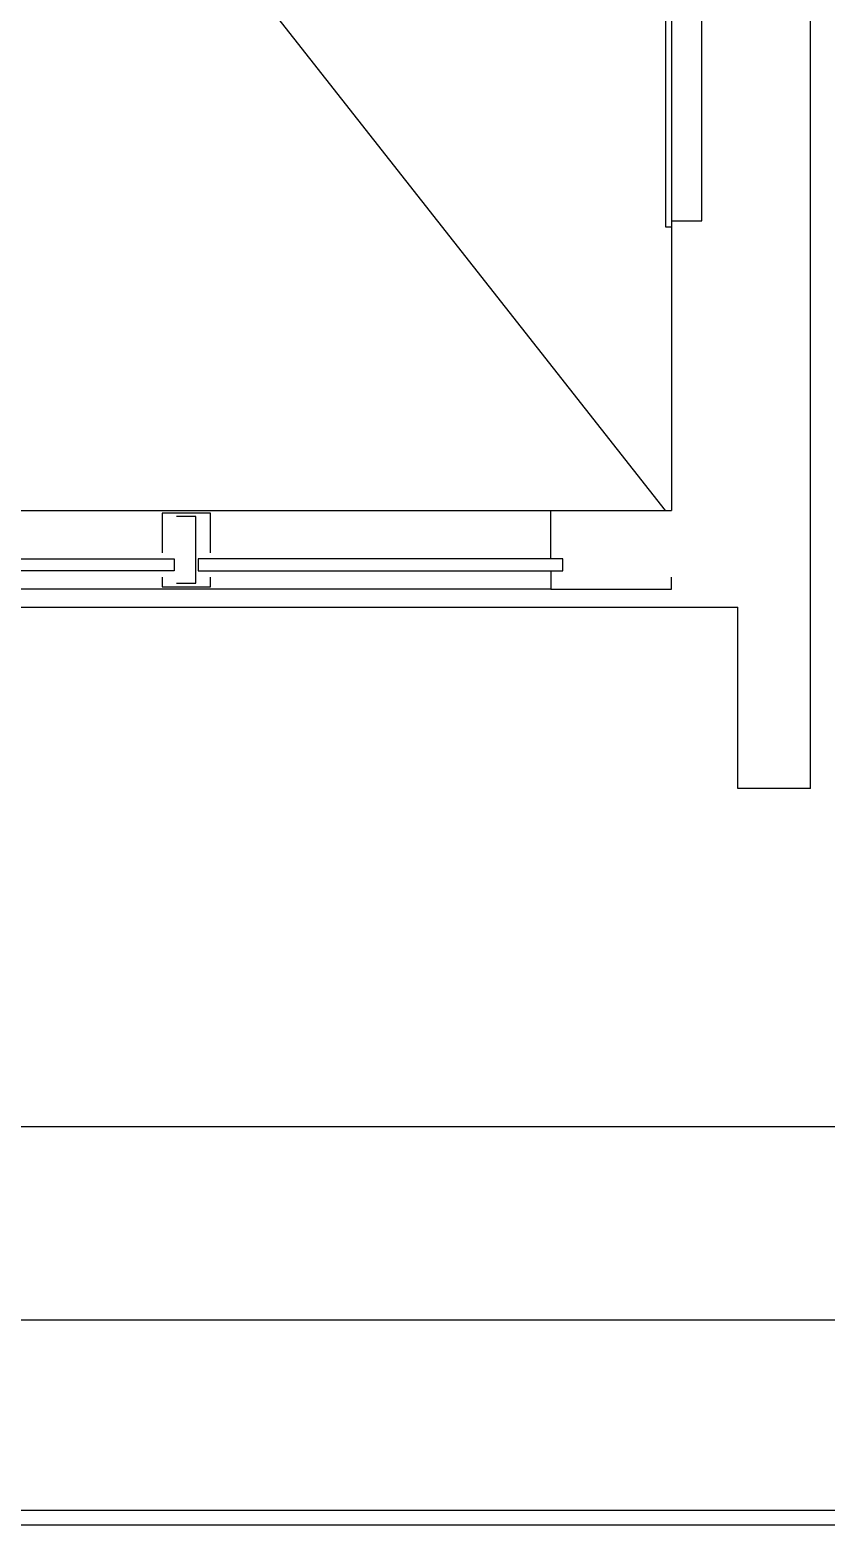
# Model space of a CAD drawing. Header units: millimetres. Extents: x -7614 to 421357, y 85218 to 341757.
# Drawn here: x 153769 to 154428, y 216777 to 218015 of the extents above; entities that cross this region are included whole.
import ezdxf

# ---------------------------------------------------------------- set-up
doc = ezdxf.new("R2010")
doc.units = ezdxf.units.MM
doc.header["$LTSCALE"] = 600
doc.header["$MEASUREMENT"] = 0
doc.layers.add('e-plan', color=9, linetype='CONTINUOUS')

msp = doc.modelspace()

# ---------------------------------------------------------------- linework, layer by layer
at = {"layer": 'e-plan', "linetype": 'Continuous'}
for p, q in [((154415.4, 217386.7), (154415.4, 219746.7)), ((154200.4, 217551.7), (153562.4, 217551.7)), ((153562.4, 217536.7), (154355.4, 217536.7)), ((154355.4, 217386.7), (154355.4, 217536.7)), ((154415.4, 217386.7), (154355.4, 217386.7))]:
    msp.add_line(p, q, dxfattribs=at)
at = {"layer": 'e-plan', "ltscale": 2}
msp.add_line((154295.4, 217616.7), (152800.4, 219516.7), dxfattribs=at)
at = {"layer": 'e-plan'}
for p, q in [((154300.4, 218066.7), (154300.4, 217616.7)), ((154295.4, 218031.6), (154295.4, 217851.6)), ((154325.4, 217856.6), (154325.4, 218026.6)), ((154295.4, 217851.6), (154300.4, 217851.6)), ((154300.4, 217856.6), (154325.4, 217856.6)), ((153562.4, 217616.7), (154300.4, 217616.7)), ((154200.4, 217576.7), (154200.4, 217616.7)), ((153918.4, 217614.7), (153878.4, 217614.7)), ((153878.4, 217614.7), (153878.4, 217581.7)), ((153906.4, 217611.7), (153890.4, 217611.7)), ((153906.4, 217556.7), (153906.4, 217611.7)), ((153918.4, 217581.7), (153918.4, 217614.7)), ((153488.4, 217576.7), (153888.4, 217576.7)), ((153888.4, 217566.7), (153488.4, 217566.7)), ((153888.4, 217576.7), (153888.4, 217566.7)), ((154210.4, 217576.7), (153908.4, 217576.7)), ((153908.4, 217576.7), (153908.4, 217566.7)), ((153908.4, 217566.7), (154210.4, 217566.7)), ((154200.4, 217566.7), (154200.4, 217551.7)), ((154210.4, 217566.7), (154210.4, 217576.7)), ((153878.4, 217561.7), (153878.4, 217553.7)), ((153890.4, 217556.7), (153906.4, 217556.7)), ((153918.4, 217553.7), (153918.4, 217561.7)), ((154300.4, 217551.7), (154300.4, 217561.7)), ((153878.4, 217553.7), (153918.4, 217553.7)), ((154200.4, 217551.7), (154300.4, 217551.7)), ((152490.4, 217106.7), (154760.4, 217106.7)), ((152490.4, 216946.7), (154760.4, 216946.7)), ((155070.4, 216788.7), (153631.4, 216788.7)), ((155070.4, 216776.7), (153631.4, 216776.7))]:
    msp.add_line(p, q, dxfattribs=at)

doc.saveas('drawing.dxf')
